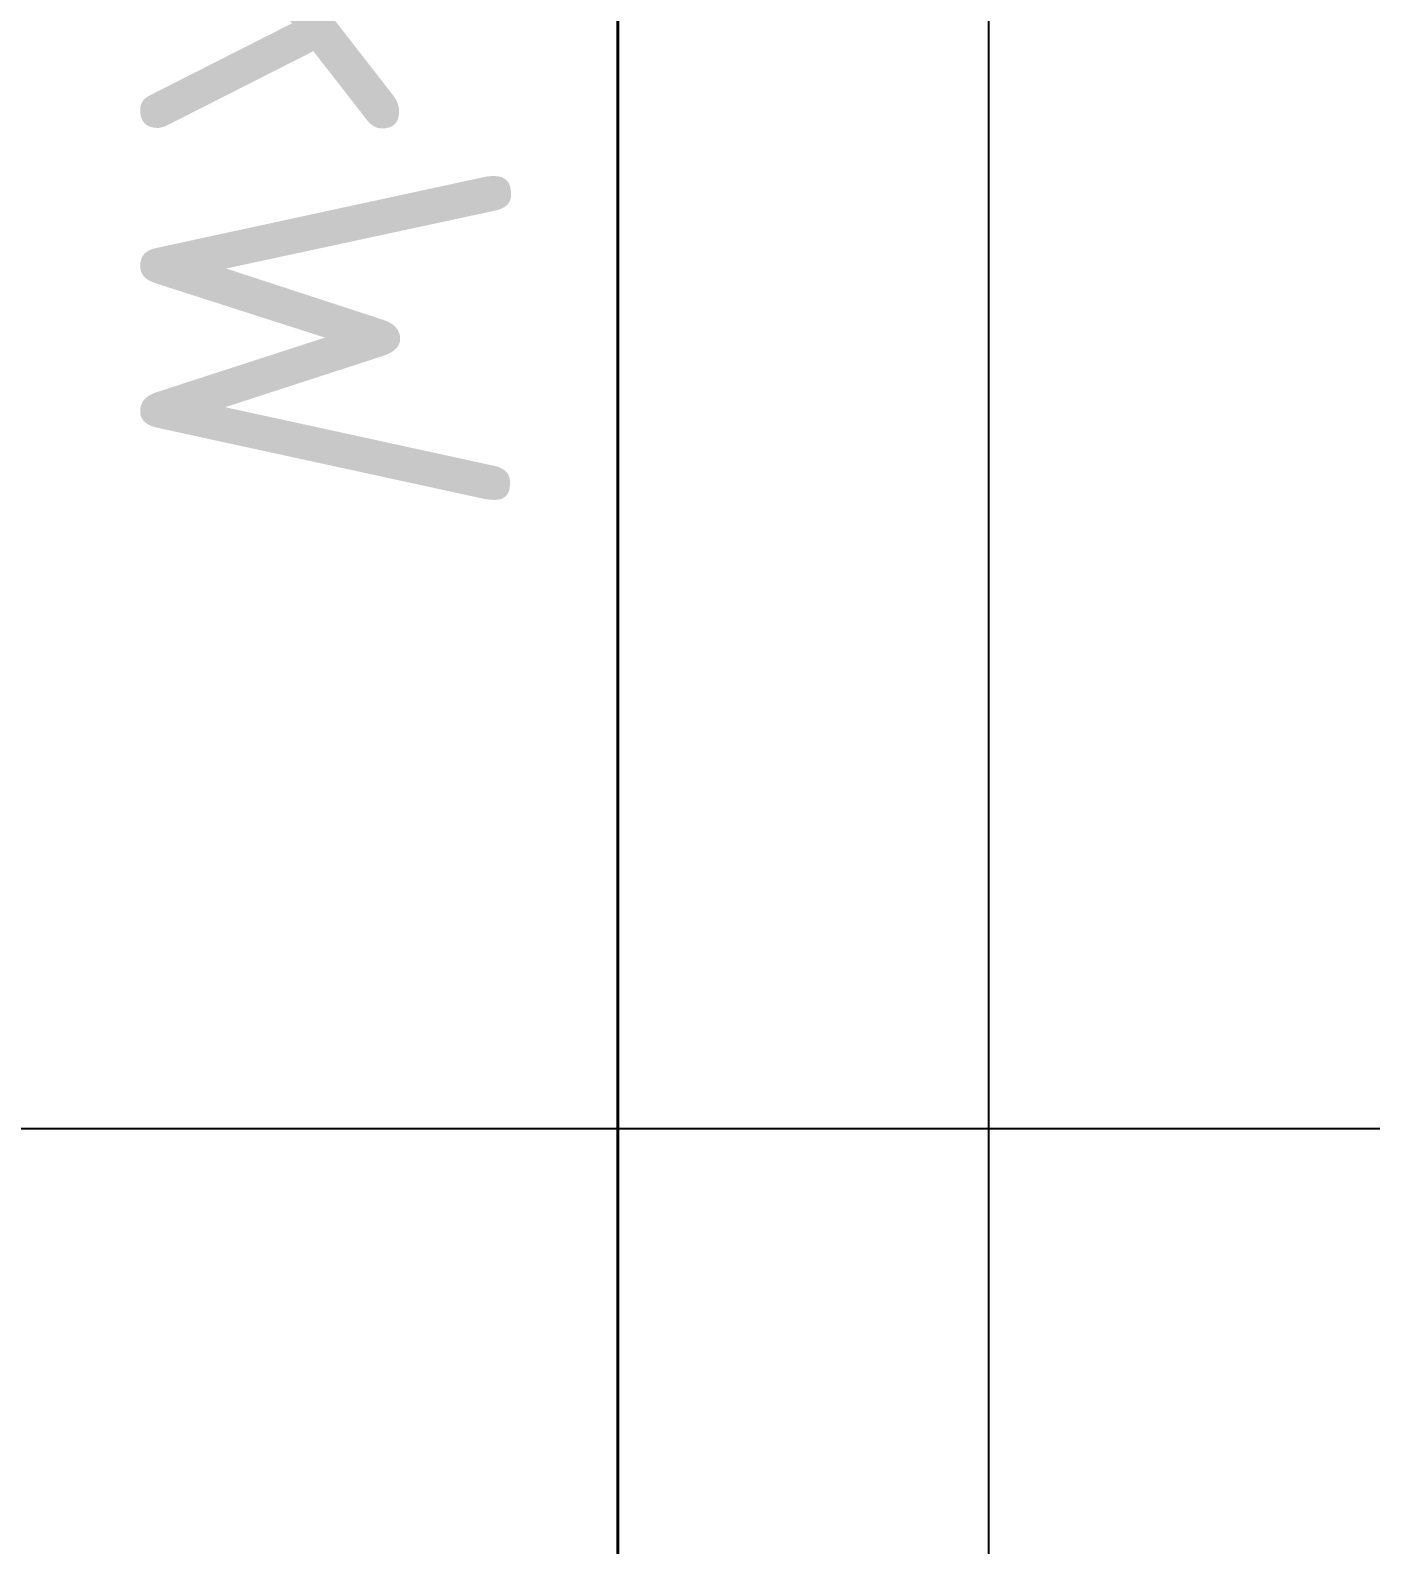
# Model space of a CAD drawing. Header units: centimetres. Extents: x 31 to 22766, y 238 to 3306.
# Drawn here: x 1771.19 to 1807.32, y 1180.81 to 1221.64 of the extents above; entities that cross this region are included whole.
import ezdxf
from ezdxf.xclip import XClip

# ---------------------------------------------------------------- set-up
doc = ezdxf.new("R2010")
doc.units = ezdxf.units.CM
doc.header["$XCLIPFRAME"] = 0
doc.layers.add('00_BORDA_DUVAR', color=8, linetype='Continuous', lineweight=40)
for name, color, linetype in [('Daikin VRV', 1, 'Continuous'), ('M-HVAC EMİŞ', 6, 'Continuous'), ('M-VRF-BORU', 3, 'Continuous')]:
    doc.layers.add(name, color=color, linetype=linetype)
doc.styles.add('MtXpl_Tahoma', font='geniso.shx')

# ---------------------------------------------------------------- blocks, each defined once
blk = doc.blocks.new('DUVAR PLANI')
at = {"layer": '00_BORDA_DUVAR', "lineweight": 40, "extrusion": (1.81127e-16, 0, -1)}
blk.add_lwpolyline([(-36065.638, 5842.619), (-36065.638, 5612.619), (-36075.638, 5612.619), (-36075.638, 5592.619), (-36035.638, 5592.619), (-36035.638, 5612.619), (-36045.638, 5612.619), (-36045.638, 5842.619)], dxfattribs=at)
blk = doc.blocks.new('fxaq 2.8 kw iç ünite')
at = {"layer": 'Daikin VRV', "color": 150, "style": 'MtXpl_Tahoma'}
blk.add_text('2,8 kW', height=10, dxfattribs=at).set_placement((11480.455, 4117.785))
blk = doc.blocks.new('G$CCD2FF134')
at = {"layer": 'M-HVAC EMİŞ'}
blk.add_line((-1633.333, -1080), (-2182.5, -1080), dxfattribs=at)
at = {"layer": 'M-VRF-BORU'}
blk.add_line((-1910, -1158.795), (-1910, -440), dxfattribs=at)
at = {"rotation": 270}
blk.add_blockref('fxaq 2.8 kw iç ünite', (-6050.661, 10454.95), dxfattribs=at)

msp = doc.modelspace()

# ---------------------------------------------------------------- block references
ref = msp.add_blockref('G$CCD2FF134', (3707.025, 2272.025))
XClip(ref).set_block_clipping_path([(-3470.0000000001, -1889.9999999982), (349.9999999999, 300.0000000019)])
msp.add_blockref('DUVAR PLANI', (-34278.613, -4520.594))

doc.saveas('drawing.dxf')
